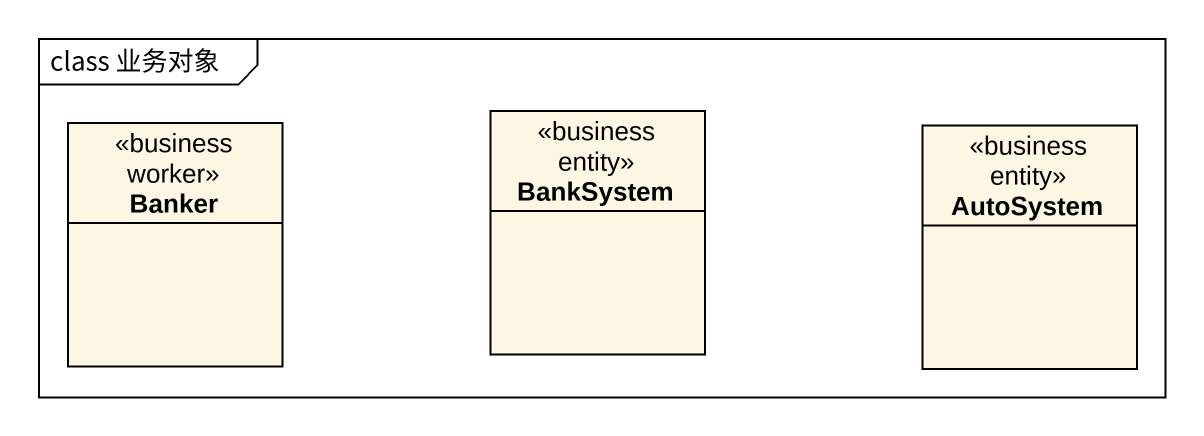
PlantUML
@startuml
mainframe class 业务对象
hide circle
hide empty members
class Banker <<business worker>>
class BankSystem <<business entity>>
class AutoSystem <<business entity>>
@enduml
